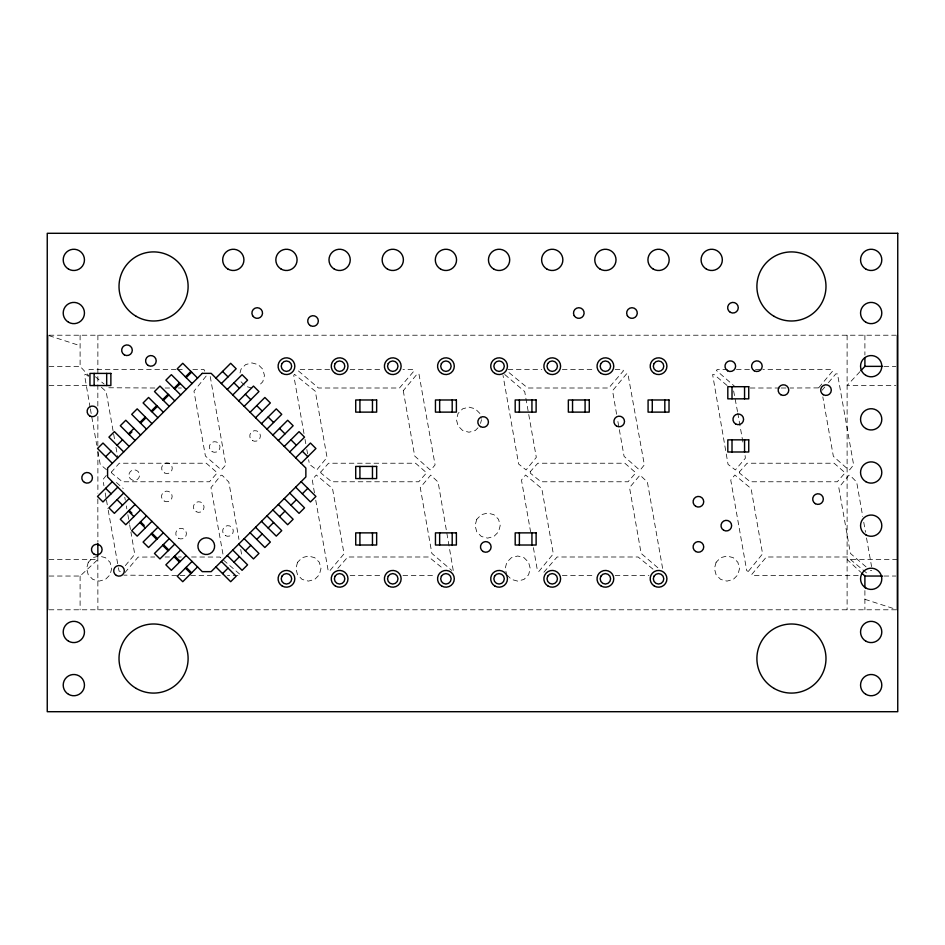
<?xml version="1.0" encoding="UTF-8"?>
<svg xmlns="http://www.w3.org/2000/svg" width="945" height="945" viewBox="0 0 945 945"><rect width="100%" height="100%" fill="white"/><g stroke="black" fill="none" stroke-linecap="round" stroke-linejoin="round"><path stroke-width="0.71" stroke-dasharray="4.72 3.54" d="M240.018 372.968L241.022 369.2L245.617 364.605L251.902 362.915L258.174 364.605L262.781 369.2L264.458 375.472L262.781 381.756L258.174 386.351M480.521 423.443L481.525 419.674M204.734 371.172L203.931 369.448L190.725 369.448M453.234 570.449L438.126 482.104L430.743 475.087L420.265 487.632L431.865 553.416L451.828 570.496M818.831 387.627L832.557 371.172L832.214 369.554L762.839 369.448M106.312 475.394L102.934 479.576L103.926 485.777M206.175 376.039L193.973 391.159L205.408 456.01L221.413 469.972L225.808 464.845L210.097 375.779M125.331 565.653L134.745 554.278L130.93 532.07M124.858 572.729L138.1 557.101L154.756 556.995M315.748 500.165L328.175 570.65L329.167 571.512L344.039 553.829L332.534 488.565L316.303 475.028L312.216 479.576L314.472 492.971M337.814 568.347L347.819 556.995L428.853 556.995L442.603 568.217M533.393 547.639L537.445 570.65L538.898 571.418L553.321 553.829L541.804 488.565L525.574 475.028L521.463 480.025L530.594 531.811M822.032 390.309L824.796 387.013M828.481 382.63L835.841 373.854L837.494 373.913L853.63 464.845L849.638 469.866L848.492 469.712L833.36 456.34L822.823 396.924M748.558 571.134L762.591 553.829L751.086 488.565L734.856 475.028L730.745 480.025L746.727 570.65L748.18 571.418M859.974 371.657L847.169 385.442L895.86 385.442M478.005 427.79L475.252 430.554L468.968 432.231L462.696 430.554L458.101 425.959L456.411 419.674L458.101 413.402L462.696 408.807L468.968 407.118L475.252 408.807L479.847 413.402L481.194 418.422M49.14 576.037L80.101 576.037L97.831 559.558L49.14 559.558M120.346 571.418L119.082 571.087L118.385 567.768M871.786 570.449L870.38 570.496M818.476 387.899L790.032 388.005M49.14 335.215L895.86 335.215M49.14 366.365L80.101 366.365L88.972 375.897M884.059 366.365L895.86 366.365M176.065 369.448L89.551 369.448L88.676 369.908L88.877 371.302M177.53 369.448L184.866 369.448M329.616 369.448L298.821 369.448L297.781 370.393L318.441 388.005L399.475 388.005L414.217 370.747L413.201 369.448L402.936 369.448M350.146 369.448L382.406 369.448M508.103 369.448L541.828 369.448M562.358 369.448L594.618 369.448M615.148 369.448L622.483 369.448L623.499 370.747L608.745 388.005L527.712 388.005L507.43 371.302M727.638 369.448L717.373 369.448L716.334 370.393L735.222 386.836M736.438 369.448L749.633 369.448M755.504 369.448L761.375 369.448M49.14 385.442L88.984 385.442M154.838 388.005L108.486 387.757M165.151 388.005L169.568 388.005M178.404 388.005L181.357 388.005M750.247 388.005L779.72 388.005M781.196 388.005L788.555 388.005M165.068 556.995L169.486 556.995M178.321 556.995L181.275 556.995M191.587 556.995L219.937 557.066L240.231 574.607L239.191 575.552L227.45 575.552M897.337 559.558L847.169 559.558L860.718 572.162M184.901 575.552L123.913 575.151M190.772 575.552L221.579 575.552M350.146 575.552L382.43 575.552M402.983 575.552L435.267 575.552M562.358 575.552L594.641 575.552M615.195 575.552L648.943 575.552M858.214 575.552L752.563 575.552L751.535 574.725L766.371 556.995L847.417 556.995L867.994 574.111M884.059 576.037L895.86 576.037M49.14 609.785L897.337 609.785M251.902 388.029L245.617 386.351L241.022 381.756M49.022 335.652L80.101 345.693M864.899 599.307L895.978 609.348M727.083 385.465L714.007 374.492L712.613 374.539L728.052 464.385L735.352 469.913L745.357 458.219L744.825 453.068M866.033 566.835L850.417 553.416L838.817 487.632L848.882 475.193L850.087 475.382L856.678 482.104L862.738 516.49M504.736 374.492L524.699 391.573L536.311 457.368L526.082 469.913L518.651 464.042L503.035 375.472M657.838 567.756L641.135 553.416L629.535 487.632L640.025 475.087L647.396 482.104L662.811 569.516M652.971 569.126L638.135 556.995L557.089 556.995L542.489 573.828L542.465 575.151M95.41 376.783L104.127 384.095M88.357 376.323L85.723 374.267L84.518 374.976L90.118 407.425M101.434 387.296L106.147 391.573L114.723 440.205M106.49 469.736L100.217 464.385L97.796 450.978M116.424 482.505L123.252 488.565M506.827 574.832L511.422 579.427L517.706 581.116L523.979 579.427L528.574 574.832L530.263 568.559L528.574 562.275L523.979 557.68L517.706 556.003L511.422 557.68L506.827 562.275L505.15 568.559L506.496 573.58M733.627 390.946L737.513 411.595M222.949 554.042L210.983 487.632L221.059 475.193L222.252 475.382L228.844 482.104L238.955 539.418M863.754 522.231L865.525 532.259M866.53 537.988L871.585 566.646M737.761 413.024L743.065 443.063M616.601 414.217L612.549 390.71L626.57 373.854L627.858 373.594L644.36 464.845L640.367 469.866L639.21 469.712L624.078 456.34L617.617 419.982M303.995 433.554L293.753 375.472L294.497 374.291L315.299 391.23L327.029 457.368L316.799 469.913L309.499 464.385L308.602 459.695M305.022 439.366L305.79 443.713M306.818 449.525L307.586 453.883M240.727 549.447L241.731 555.188M115.987 447.351L117.759 457.368M124.787 497.259L125.295 500.165M126.323 505.965L126.831 508.871M127.858 514.671L129.394 523.376M129.642 524.818L130.67 530.617M90.366 408.866L96.768 445.166M105.202 492.971L106.206 498.724M106.466 500.165L107.99 508.8M108.238 510.229L118.137 566.338M864.899 335.215L864.899 355.036M864.899 590.578L864.899 609.785M847.11 335.215L847.11 609.785M97.89 335.215L97.831 406.102M97.89 416.402L97.831 445.945M97.89 451.828L97.89 493.172M97.831 499.054L97.89 541.887M97.831 556.605L97.89 609.785M80.101 335.215L80.101 366.365M80.101 576.037L80.101 609.785M403.267 390.71L414.69 456.01L429.94 469.712L431.085 469.866L435.078 464.845L418.942 373.913L417.288 373.854L403.267 390.71M111.486 472.051L111.805 473.173L122.437 481.773L209.471 481.773L217.291 472.807L206.305 463.227L119.271 463.227L111.486 472.051M320.757 472.051L321.087 473.173L331.719 481.773L418.741 481.773L426.573 472.807L415.576 463.227L328.553 463.227L320.757 472.051M739.309 472.051L739.64 473.173L750.271 481.773L837.294 481.773L845.125 472.807L834.128 463.227L747.105 463.227L739.309 472.051M88.275 562.275L86.597 568.559L88.275 574.832L92.87 579.427L99.154 581.116L105.427 579.427L110.022 574.832L111.711 568.559L110.022 562.275L105.427 557.68L99.154 556.003L92.87 557.68L88.275 562.275M297.557 562.275L295.868 568.559L297.557 574.832L302.152 579.427L308.424 581.116L314.709 579.427L319.304 574.832L320.981 568.559L319.304 562.275L314.709 557.68L308.424 556.003L302.152 557.68L297.557 562.275M476.764 519.289L475.087 525.574L476.764 531.846L481.359 536.453L487.644 538.13L493.916 536.453L498.523 531.846L500.2 525.574L498.523 519.289L493.916 514.694L487.644 513.017L481.359 514.694L476.764 519.289M716.109 562.275L714.42 568.559L716.109 574.832L720.704 579.427L726.977 581.116L733.261 579.427L737.856 574.832L739.533 568.559L737.856 562.275L733.261 557.68L726.977 556.003L720.704 557.68L716.109 562.275M530.228 471.697L530.358 473.173L540.989 481.773L628.023 481.773L635.843 472.807L624.858 463.227L537.823 463.227L530.228 471.697M252.421 440.559A5.316 5.316 0 0 0 260.395 435.964A5.316 5.316 0 0 0 252.421 431.357A5.316 5.316 0 0 0 252.421 440.559M212.034 451.592A5.316 5.316 0 0 0 220.008 446.985A5.316 5.316 0 0 0 212.034 442.39A5.316 5.316 0 0 0 212.034 451.592M164.3 472.854A5.316 5.316 0 0 0 172.273 468.247A5.316 5.316 0 0 0 164.3 463.652A5.316 5.316 0 0 0 164.3 472.854M129.642 477.816A5.316 5.316 0 0 0 138.844 477.816A5.316 5.316 0 0 0 134.249 469.842A5.316 5.316 0 0 0 129.642 477.816M225.323 535.579A5.316 5.316 0 0 0 233.297 530.972A5.316 5.316 0 0 0 225.323 526.365A5.316 5.316 0 0 0 225.323 535.579M164.194 501.027A5.316 5.316 0 0 0 172.167 496.42A5.316 5.316 0 0 0 164.194 491.813A5.316 5.316 0 0 0 164.194 501.027M178.44 538.237A5.316 5.316 0 0 0 186.413 533.63A5.316 5.316 0 0 0 178.44 529.023A5.316 5.316 0 0 0 178.44 538.237M196.087 511.658A5.316 5.316 0 0 0 204.061 507.052A5.316 5.316 0 0 0 196.087 502.445A5.316 5.316 0 0 0 196.087 511.658"/><path stroke-width="1.42" d="M860.954 370.605L864.899 366.365L864.899 357.871M105.663 456.648L111.132 451.178M117.062 445.26L122.531 439.779M128.449 433.861L133.93 428.392M139.848 422.474L145.317 416.993M151.235 411.075L156.716 405.594M162.635 399.676L168.104 394.207M174.034 388.289L179.503 382.808M185.421 376.89L190.902 371.42M129.193 434.606L131.934 431.865M140.581 423.206L145.152 418.647M151.98 411.819L157.461 406.338M163.379 400.42L168.848 394.939M174.766 389.021L180.247 383.552M186.165 377.634L191.634 372.153M112.301 481.678L97.512 496.468L102.981 501.949L117.782 487.147M215.897 378.083L230.686 363.293L236.167 368.763L221.366 383.564M123.7 493.066L108.899 507.867L114.38 513.348L129.181 498.547M227.284 389.482L242.085 374.681L247.566 380.162L232.765 394.963M135.1 504.465L120.298 519.266L125.768 524.735L140.569 509.934M238.683 400.881L253.484 386.08L258.954 391.549L244.153 406.35M146.487 515.864L131.698 530.653L137.167 536.134L151.968 521.333M250.082 412.268L264.872 397.479L270.353 402.948L255.552 417.749M157.886 527.251L143.085 542.052L148.566 547.521L163.355 532.732M261.47 423.667L276.271 408.866L281.74 414.347L266.951 429.136M169.285 538.65L154.484 553.451L159.953 558.92L174.754 544.119M272.869 435.066L287.67 420.265L293.139 425.734L278.338 440.535M180.672 550.037L165.871 564.838L171.352 570.319L186.153 555.518M284.256 446.453L299.057 431.652L304.538 437.133L289.737 451.934M192.071 561.436L177.27 576.237L182.751 581.707L197.54 566.917M295.655 457.853L310.456 443.051L315.925 448.532L301.136 463.322M222.547 573.568L228.028 568.099M233.947 562.18L239.428 556.699M245.346 550.781L250.815 545.312M256.733 539.382L262.214 533.913M268.132 527.995L273.601 522.514M279.531 516.596L285 511.127M290.918 505.209L296.399 499.728M302.317 493.81L307.786 488.329M864.899 366.365L882.583 366.365M861.769 573.131L864.899 576.037L882.583 576.037M222.547 371.432L228.028 376.901M233.947 382.819L239.428 388.3M245.346 394.219L250.815 399.688M256.733 405.618L262.214 411.087M268.132 417.005L273.601 422.486M279.531 428.404L285 433.873M290.918 439.791L296.399 445.272M302.317 451.19L307.786 456.671M197.552 378.071L182.763 363.282L177.282 368.751L192.083 383.552M301.136 481.678L315.925 496.468L310.456 501.949L295.655 487.147M186.165 389.47L171.364 374.669L165.895 380.15L180.684 394.939M289.737 493.066L304.538 507.867L299.057 513.348L284.256 498.547M174.766 400.869L159.965 386.068L154.496 391.537L169.297 406.338M278.338 504.465L293.139 519.266L287.67 524.735L272.869 509.934M163.379 412.256L148.578 397.455L143.097 402.936L157.898 417.737M266.951 515.864L281.74 530.653L276.271 536.134L261.47 521.333M151.98 423.655L137.179 408.854L131.709 414.335L146.499 429.124M255.552 527.251L270.353 542.052L264.872 547.521L250.082 532.732M140.581 435.043L125.791 420.253L120.31 425.722L135.111 440.524M244.153 538.65L258.954 553.451L253.484 558.92L238.683 544.119M129.193 446.442L114.392 431.641L108.923 437.122L123.712 451.923M232.765 550.037L247.566 564.838L242.085 570.319L227.284 555.518M117.794 457.841L102.993 443.04L97.524 448.509L112.325 463.31M221.366 561.436L236.167 576.237L230.686 581.707L215.897 566.917M129.181 510.383L131.91 513.123M140.569 521.782L144.219 525.432M151.968 533.169L157.437 538.65M163.355 544.568L168.836 550.037M174.754 555.967L180.235 561.436M186.153 567.354L191.622 572.835M105.651 488.329L111.12 493.81M117.038 499.728L122.519 505.209M128.437 511.127L133.906 516.596M139.836 522.514L145.306 527.995M151.224 533.913L156.705 539.382M162.623 545.312L168.092 550.781M174.01 556.699L179.491 562.18M185.409 568.099L190.89 573.568M897.337 335.215L897.337 609.785M864.899 576.037L864.899 587.672M744.554 386.694L744.554 398.837M744.554 439.85L744.554 451.993M732.009 386.694L732.009 398.837M732.009 439.85L732.009 451.993M664.819 399.983L664.819 412.126M652.274 399.983L652.274 412.126M585.085 399.983L585.085 412.126M572.54 399.983L572.54 412.126M531.929 399.983L531.929 412.126M531.929 532.874L531.929 545.017M519.384 399.983L519.384 412.126M519.384 532.874L519.384 545.017M452.194 399.983L452.194 412.126M452.194 532.874L452.194 545.017M439.649 399.983L439.649 412.126M439.649 532.874L439.649 545.017M372.46 399.983L372.46 412.126M372.46 466.428L372.46 478.572M372.46 532.874L372.46 545.017M359.915 399.983L359.915 412.126M359.915 466.428L359.915 478.572M359.915 532.874L359.915 545.017M106.679 373.405L106.679 385.548M97.831 543.328L97.89 555.164M94.134 373.405L94.134 385.548M47.663 335.215L47.663 609.785M281.917 363.577L281.22 366.188L281.917 368.798L283.843 370.723L286.453 371.42L289.064 370.723L290.989 368.798L291.686 366.188L290.989 363.577L289.064 361.651L286.453 360.955L283.843 361.651L281.917 363.577M335.073 363.577L334.376 366.188L335.073 368.798L336.999 370.723L339.609 371.42L342.22 370.723L344.145 368.798L344.842 366.188L344.145 363.577L342.22 361.651L339.609 360.955L336.999 361.651L335.073 363.577M281.917 576.202L281.22 578.812L281.917 581.423L283.843 583.348L286.453 584.045L289.064 583.348L290.989 581.423L291.686 578.812L290.989 576.202L289.064 574.276L286.453 573.58L283.843 574.276L281.917 576.202M388.23 363.577L387.533 366.188L388.23 368.798L390.155 370.723L392.766 371.42L395.376 370.723L397.302 368.798L397.999 366.188L397.302 363.577L395.376 361.651L392.766 360.955L390.155 361.651L388.23 363.577M335.073 576.202L334.376 578.812L335.073 581.423L336.999 583.348L339.609 584.045L342.22 583.348L344.145 581.423L344.842 578.812L344.145 576.202L342.22 574.276L339.609 573.58L336.999 574.276L335.073 576.202M441.386 363.577L440.689 366.188L441.386 368.798L443.311 370.723L445.922 371.42L448.532 370.723L450.458 368.798L451.155 366.188L450.458 363.577L448.532 361.651L445.922 360.955L443.311 361.651L441.386 363.577M388.23 576.202L387.533 578.812L388.23 581.423L390.155 583.348L392.766 584.045L395.376 583.348L397.302 581.423L397.999 578.812L397.302 576.202L395.376 574.276L392.766 573.58L390.155 574.276L388.23 576.202M494.542 363.577L493.845 366.188L494.542 368.798L496.468 370.723L499.078 371.42L501.689 370.723L503.614 368.798L504.311 366.188L503.614 363.577L501.689 361.651L499.078 360.955L496.468 361.651L494.542 363.577M441.386 576.202L440.689 578.812L441.386 581.423L443.311 583.348L445.922 584.045L448.532 583.348L450.458 581.423L451.155 578.812L450.458 576.202L448.532 574.276L445.922 573.58L443.311 574.276L441.386 576.202M547.698 363.577L547.001 366.188L547.698 368.798L549.624 370.723L552.234 371.42L554.845 370.723L556.77 368.798L557.467 366.188L556.77 363.577L554.845 361.651L552.234 360.955L549.624 361.651L547.698 363.577M494.542 576.202L493.845 578.812L494.542 581.423L496.468 583.348L499.078 584.045L501.689 583.348L503.614 581.423L504.311 578.812L503.614 576.202L501.689 574.276L499.078 573.58L496.468 574.276L494.542 576.202M600.855 363.577L600.158 366.188L600.855 368.798L602.78 370.723L605.391 371.42L608.001 370.723L609.927 368.798L610.624 366.188L609.927 363.577L608.001 361.651L605.391 360.955L602.78 361.651L600.855 363.577M547.698 576.202L547.001 578.812L547.698 581.423L549.624 583.348L552.234 584.045L554.845 583.348L556.77 581.423L557.467 578.812L556.77 576.202L554.845 574.276L552.234 573.58L549.624 574.276L547.698 576.202M654.011 363.577L653.314 366.188L654.011 368.798L655.936 370.723L658.547 371.42L661.157 370.723L663.083 368.798L663.78 366.188L663.083 363.577L661.157 361.651L658.547 360.955L655.936 361.651L654.011 363.577M600.855 576.202L600.158 578.812L600.855 581.423L602.78 583.348L605.391 584.045L608.001 583.348L609.927 581.423L610.624 578.812L609.927 576.202L608.001 574.276L605.391 573.58L602.78 574.276L600.855 576.202M654.011 576.202L653.314 578.812L654.011 581.423L655.936 583.348L658.547 584.045L661.157 583.348L663.083 581.423L663.78 578.812L663.083 576.202L661.157 574.276L658.547 573.58L655.936 574.276L654.011 576.202M202.277 373.358L107.576 468.058L107.576 476.941L202.277 571.642L211.16 571.642L305.861 476.941L305.861 468.058L211.16 373.358L202.277 373.358M897.75 233.297L47.25 233.297L47.25 711.703L897.75 711.703L897.75 233.297M110.872 373.405L89.94 373.405L89.94 385.548L110.872 385.548L110.872 373.405M748.747 386.694L727.815 386.694L727.815 398.837L748.747 398.837L748.747 386.694M376.653 399.983L355.722 399.983L355.722 412.126L376.653 412.126L376.653 399.983M456.388 399.983L435.456 399.983L435.456 412.126L456.388 412.126L456.388 399.983M536.122 399.983L515.19 399.983L515.19 412.126L536.122 412.126L536.122 399.983M589.278 399.983L568.347 399.983L568.347 412.126L589.278 412.126L589.278 399.983M669.013 399.983L648.081 399.983L648.081 412.126L669.013 412.126L669.013 399.983M748.747 439.85L727.815 439.85L727.815 451.993L748.747 451.993L748.747 439.85M376.653 466.428L355.722 466.428L355.722 478.572L376.653 478.572L376.653 466.428M376.653 532.874L355.722 532.874L355.722 545.017L376.653 545.017L376.653 532.874M456.388 532.874L435.456 532.874L435.456 545.017L456.388 545.017L456.388 532.874M536.122 532.874L515.19 532.874L515.19 545.017L536.122 545.017L536.122 532.874M136.293 688.468A34.552 34.552 0 0 0 188.114 658.547A34.552 34.552 0 0 0 136.281 628.626A34.552 34.552 0 0 0 136.293 688.468M136.293 316.374A34.552 34.552 0 0 0 188.114 286.453A34.552 34.552 0 0 0 136.281 256.532A34.552 34.552 0 0 0 136.293 316.374M774.168 688.468A34.552 34.552 0 0 0 825.989 658.547A34.552 34.552 0 0 0 774.168 628.626A34.552 34.552 0 0 0 774.168 688.468M774.168 316.374A34.552 34.552 0 0 0 825.989 286.453A34.552 34.552 0 0 0 774.168 256.532A34.552 34.552 0 0 0 774.168 316.374M252.61 315.689A5.316 5.316 0 0 0 261.824 315.689A5.316 5.316 0 0 0 257.217 307.716A5.316 5.316 0 0 0 252.61 315.689M480.473 426.608A5.316 5.316 0 0 0 488.447 422.002A5.316 5.316 0 0 0 480.473 417.395A5.316 5.316 0 0 0 480.473 426.608M727.65 370.794A5.316 5.316 0 0 0 735.623 366.188A5.316 5.316 0 0 0 727.65 361.581A5.316 5.316 0 0 0 727.65 370.794M754.228 370.794A5.316 5.316 0 0 0 762.202 366.188A5.316 5.316 0 0 0 754.228 361.581A5.316 5.316 0 0 0 754.228 370.794M616.542 426.077A5.316 5.316 0 0 0 624.515 421.482A5.316 5.316 0 0 0 616.542 416.875A5.316 5.316 0 0 0 616.542 426.077M84.459 482.422A5.316 5.316 0 0 0 92.433 477.816A5.316 5.316 0 0 0 84.459 473.209A5.316 5.316 0 0 0 84.459 482.422M483.131 551.526A5.316 5.316 0 0 0 491.105 546.919A5.316 5.316 0 0 0 483.131 542.312A5.316 5.316 0 0 0 483.131 551.526M695.756 551.526A5.316 5.316 0 0 0 703.73 546.919A5.316 5.316 0 0 0 695.756 542.312A5.316 5.316 0 0 0 695.756 551.526M89.775 415.977A5.316 5.316 0 0 0 97.748 411.37A5.316 5.316 0 0 0 89.775 406.763A5.316 5.316 0 0 0 89.775 415.977M823.331 394.715A5.316 5.316 0 0 0 831.305 390.108A5.316 5.316 0 0 0 823.331 385.501A5.316 5.316 0 0 0 823.331 394.715M815.358 503.685A5.316 5.316 0 0 0 823.331 499.078A5.316 5.316 0 0 0 815.358 494.471A5.316 5.316 0 0 0 815.358 503.685M695.756 506.343A5.316 5.316 0 0 0 703.73 501.736A5.316 5.316 0 0 0 695.756 497.129A5.316 5.316 0 0 0 695.756 506.343M574.206 315.689A5.316 5.316 0 0 0 583.419 315.689A5.316 5.316 0 0 0 578.812 307.716A5.316 5.316 0 0 0 574.206 315.689M730.308 312.322A5.316 5.316 0 0 0 738.281 307.716A5.316 5.316 0 0 0 730.308 303.109A5.316 5.316 0 0 0 730.308 312.322M780.806 394.715A5.316 5.316 0 0 0 788.78 390.108A5.316 5.316 0 0 0 780.806 385.501A5.316 5.316 0 0 0 780.806 394.715M310.373 325.612A5.316 5.316 0 0 0 318.347 321.005A5.316 5.316 0 0 0 310.373 316.398A5.316 5.316 0 0 0 310.373 325.612M627.362 315.689A5.316 5.316 0 0 0 636.576 315.689A5.316 5.316 0 0 0 631.969 307.716A5.316 5.316 0 0 0 627.362 315.689M735.623 423.951A5.316 5.316 0 0 0 743.597 419.344A5.316 5.316 0 0 0 735.623 414.737A5.316 5.316 0 0 0 735.623 423.951M148.247 365.479A5.316 5.316 0 0 0 156.22 360.872A5.316 5.316 0 0 0 148.247 356.265A5.316 5.316 0 0 0 148.247 365.479M116.353 575.446A5.316 5.316 0 0 0 124.327 570.839A5.316 5.316 0 0 0 116.353 566.232A5.316 5.316 0 0 0 116.353 575.446M124.327 354.847A5.316 5.316 0 0 0 132.3 350.241A5.316 5.316 0 0 0 124.327 345.634A5.316 5.316 0 0 0 124.327 354.847M94.134 554.183A5.316 5.316 0 0 0 102.107 549.577A5.316 5.316 0 0 0 94.134 544.97A5.316 5.316 0 0 0 94.134 554.183M723.669 530.263A5.316 5.316 0 0 0 731.643 525.656A5.316 5.316 0 0 0 723.669 521.049A5.316 5.316 0 0 0 723.669 530.263M865.856 269.077A10.631 10.631 0 0 0 881.803 259.875A10.631 10.631 0 0 0 865.856 250.673A10.631 10.631 0 0 0 865.856 269.077M865.856 322.233A10.631 10.631 0 0 0 881.803 313.031A10.631 10.631 0 0 0 865.856 303.829A10.631 10.631 0 0 0 865.856 322.233M68.512 694.327A10.631 10.631 0 0 0 84.459 685.125A10.631 10.631 0 0 0 68.512 675.923A10.631 10.631 0 0 0 68.512 694.327M68.512 641.171A10.631 10.631 0 0 0 84.459 631.969A10.631 10.631 0 0 0 68.512 622.767A10.631 10.631 0 0 0 68.512 641.171M68.512 269.077A10.631 10.631 0 0 0 84.459 259.875A10.631 10.631 0 0 0 68.512 250.673A10.631 10.631 0 0 0 68.512 269.077M68.512 322.233A10.631 10.631 0 0 0 84.459 313.031A10.631 10.631 0 0 0 68.512 303.829A10.631 10.631 0 0 0 68.512 322.233M865.856 694.327A10.631 10.631 0 0 0 881.803 685.125A10.631 10.631 0 0 0 865.856 675.923A10.631 10.631 0 0 0 865.856 694.327M865.856 641.171A10.631 10.631 0 0 0 881.803 631.969A10.631 10.631 0 0 0 865.856 622.767A10.631 10.631 0 0 0 865.856 641.171M865.856 588.014A10.631 10.631 0 0 0 881.803 578.812A10.631 10.631 0 0 0 865.856 569.611A10.631 10.631 0 0 0 865.856 588.014M865.856 534.858A10.631 10.631 0 0 0 881.803 525.656A10.631 10.631 0 0 0 865.856 516.454A10.631 10.631 0 0 0 865.856 534.858M865.856 481.702A10.631 10.631 0 0 0 881.803 472.5A10.631 10.631 0 0 0 865.856 463.298A10.631 10.631 0 0 0 865.856 481.702M865.856 428.546A10.631 10.631 0 0 0 881.803 419.344A10.631 10.631 0 0 0 865.856 410.142A10.631 10.631 0 0 0 865.856 428.546M865.856 375.389A10.631 10.631 0 0 0 881.803 366.188A10.631 10.631 0 0 0 865.856 356.986A10.631 10.631 0 0 0 865.856 375.389M706.387 269.077A10.631 10.631 0 0 0 722.334 259.875A10.631 10.631 0 0 0 706.387 250.673A10.631 10.631 0 0 0 706.387 269.077M653.231 269.077A10.631 10.631 0 0 0 669.178 259.875A10.631 10.631 0 0 0 653.231 250.673A10.631 10.631 0 0 0 653.231 269.077M600.075 269.077A10.631 10.631 0 0 0 616.022 259.875A10.631 10.631 0 0 0 600.075 250.673A10.631 10.631 0 0 0 600.075 269.077M546.919 269.077A10.631 10.631 0 0 0 562.866 259.875A10.631 10.631 0 0 0 546.919 250.673A10.631 10.631 0 0 0 546.919 269.077M493.762 269.077A10.631 10.631 0 0 0 509.709 259.875A10.631 10.631 0 0 0 493.762 250.673A10.631 10.631 0 0 0 493.762 269.077M440.606 269.077A10.631 10.631 0 0 0 456.553 259.875A10.631 10.631 0 0 0 440.606 250.673A10.631 10.631 0 0 0 440.606 269.077M387.45 269.077A10.631 10.631 0 0 0 403.397 259.875A10.631 10.631 0 0 0 387.45 250.673A10.631 10.631 0 0 0 387.45 269.077M334.294 269.077A10.631 10.631 0 0 0 350.241 259.875A10.631 10.631 0 0 0 334.294 250.673A10.631 10.631 0 0 0 334.294 269.077M281.137 269.077A10.631 10.631 0 0 0 297.084 259.875A10.631 10.631 0 0 0 281.137 250.673A10.631 10.631 0 0 0 281.137 269.077M227.981 269.077A10.631 10.631 0 0 0 243.928 259.875A10.631 10.631 0 0 0 227.981 250.673A10.631 10.631 0 0 0 227.981 269.077M654.365 586.065A8.375 8.375 0 0 0 666.922 578.812A8.375 8.375 0 0 0 654.365 571.56A8.375 8.375 0 0 0 654.365 586.065M601.209 586.065A8.375 8.375 0 0 0 613.766 578.812A8.375 8.375 0 0 0 601.209 571.56A8.375 8.375 0 0 0 601.209 586.065M548.053 586.065A8.375 8.375 0 0 0 560.609 578.812A8.375 8.375 0 0 0 548.053 571.56A8.375 8.375 0 0 0 548.053 586.065M494.896 586.065A8.375 8.375 0 0 0 507.453 578.812A8.375 8.375 0 0 0 494.896 571.56A8.375 8.375 0 0 0 494.896 586.065M441.74 586.065A8.375 8.375 0 0 0 454.297 578.812A8.375 8.375 0 0 0 441.74 571.56A8.375 8.375 0 0 0 441.74 586.065M388.584 586.065A8.375 8.375 0 0 0 401.141 578.812A8.375 8.375 0 0 0 388.584 571.56A8.375 8.375 0 0 0 388.584 586.065M335.428 586.065A8.375 8.375 0 0 0 347.984 578.812A8.375 8.375 0 0 0 335.428 571.56A8.375 8.375 0 0 0 335.428 586.065M282.272 586.065A8.375 8.375 0 0 0 294.828 578.812A8.375 8.375 0 0 0 282.272 571.56A8.375 8.375 0 0 0 282.272 586.065M282.272 373.44A8.375 8.375 0 0 0 294.828 366.188A8.375 8.375 0 0 0 282.272 358.935A8.375 8.375 0 0 0 282.272 373.44M335.428 373.44A8.375 8.375 0 0 0 347.984 366.188A8.375 8.375 0 0 0 335.428 358.935A8.375 8.375 0 0 0 335.428 373.44M388.584 373.44A8.375 8.375 0 0 0 401.141 366.188A8.375 8.375 0 0 0 388.584 358.935A8.375 8.375 0 0 0 388.584 373.44M441.74 373.44A8.375 8.375 0 0 0 454.297 366.188A8.375 8.375 0 0 0 441.74 358.935A8.375 8.375 0 0 0 441.74 373.44M494.896 373.44A8.375 8.375 0 0 0 507.453 366.188A8.375 8.375 0 0 0 494.896 358.935A8.375 8.375 0 0 0 494.896 373.44M548.053 373.44A8.375 8.375 0 0 0 560.609 366.188A8.375 8.375 0 0 0 548.053 358.935A8.375 8.375 0 0 0 548.053 373.44M601.209 373.44A8.375 8.375 0 0 0 613.766 366.188A8.375 8.375 0 0 0 601.209 358.935A8.375 8.375 0 0 0 601.209 373.44M654.365 373.44A8.375 8.375 0 0 0 666.922 366.188A8.375 8.375 0 0 0 654.365 358.935A8.375 8.375 0 0 0 654.365 373.44M200.6 552.329A8.375 8.375 0 0 0 214.432 548.005A8.375 8.375 0 0 0 203.766 538.189A8.375 8.375 0 0 0 200.6 552.329"/></g></svg>
